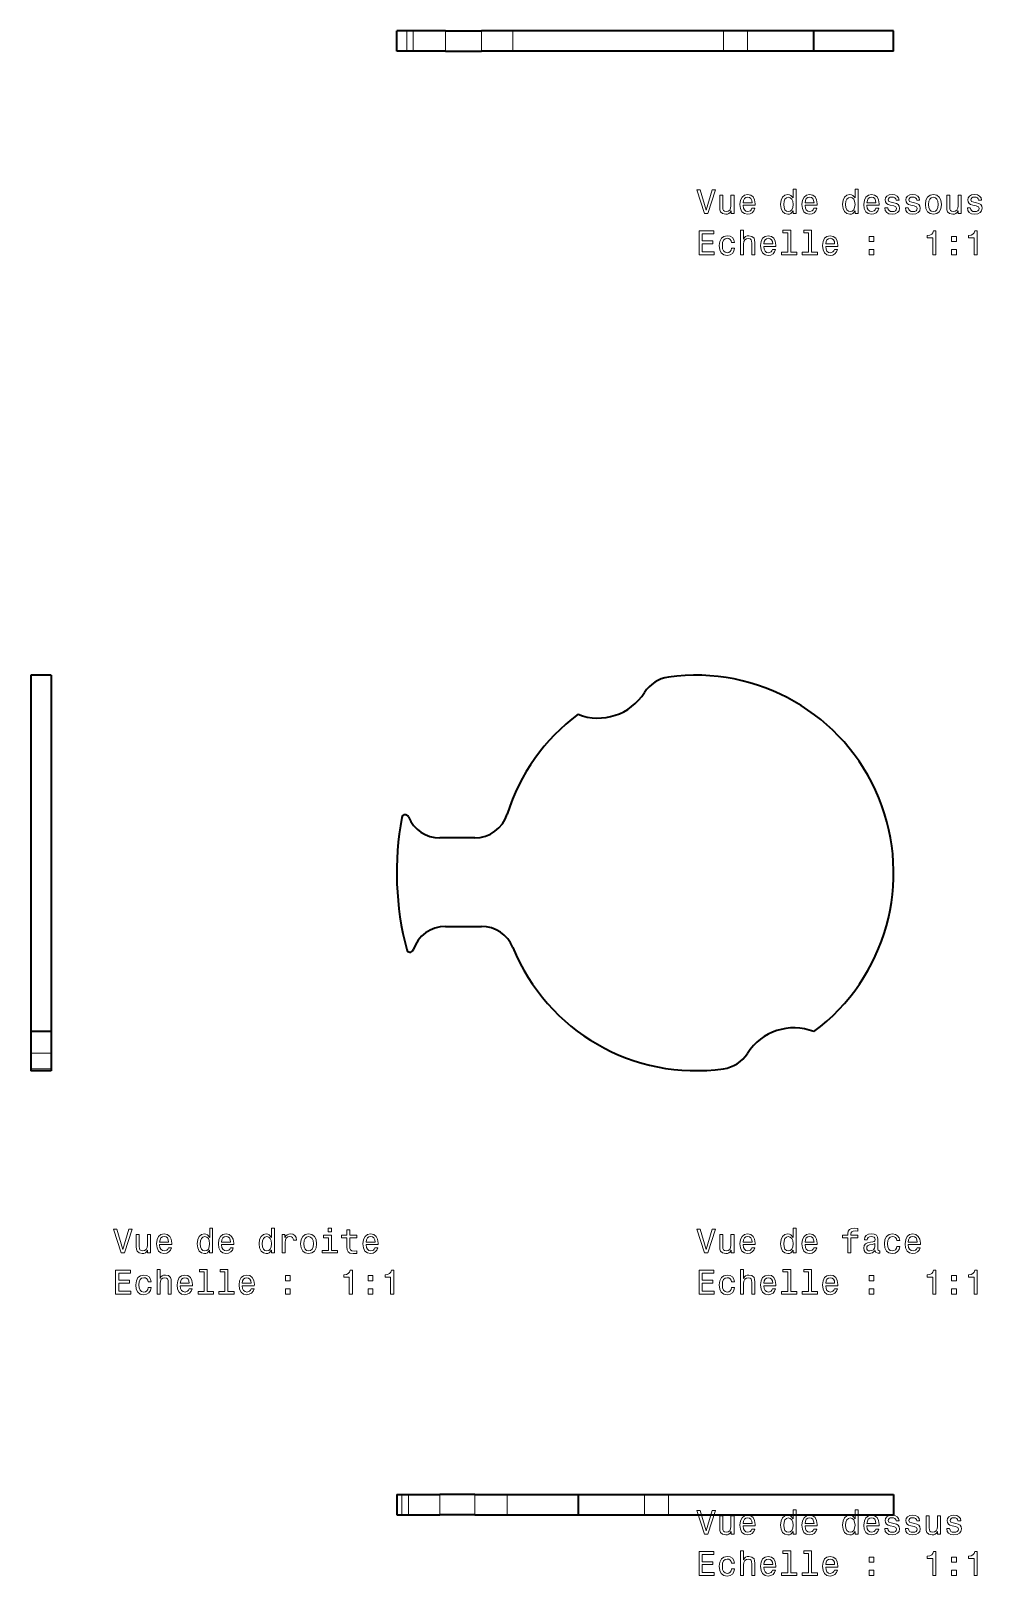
# Model space of a CAD drawing. Extents: x 503 to 931, y 320 to 565.
# Drawn here: x 503.2 to 643, y 320.2 to 547.3 of the extents above; entities that cross this region are included whole.
import ezdxf

# ---------------------------------------------------------------- set-up
doc = ezdxf.new("R2010")
doc.units = 0

msp = doc.modelspace()

# ---------------------------------------------------------------- linework, layer by layer
at = {"color": 7, "lineweight": 35, "ltscale": 0.036679}
for p, q in [((558.43, 547.28), (556.96, 547.28)), ((558.43, 544.28), (556.96, 544.28))]:
    msp.add_line(p, q, dxfattribs=at)
at = {"color": 7, "lineweight": 35, "ltscale": 0.075}
for p, q in [((556.96, 544.28), (556.96, 547.28)), ((618.3, 544.28), (618.3, 547.28)), ((630.02, 544.28), (630.02, 547.28)), ((506.16, 452.58), (503.16, 452.58)), ((506.16, 400.19), (503.16, 400.19)), ((506.16, 394.45), (503.16, 394.45)), ((556.96, 332.16), (556.96, 329.16)), ((583.62, 332.16), (583.62, 329.16)), ((630.02, 332.16), (630.02, 329.16))]:
    msp.add_line(p, q, dxfattribs=at)
at = {"color": 7, "lineweight": 13, "ltscale": 0.075}
for p, q in [((558.43, 547.28), (558.43, 544.28)), ((559.39, 547.28), (559.39, 544.28)), ((564.14, 547.28), (564.14, 544.28)), ((569.41, 544.28), (569.41, 547.28)), ((574.04, 544.28), (574.04, 547.28)), ((605.01, 544.28), (605.01, 547.28)), ((608.53, 544.28), (608.53, 547.28)), ((506.16, 397), (503.16, 397)), ((506.16, 394.73), (503.16, 394.73)), ((557.72, 329.16), (557.72, 332.16)), ((558.68, 329.16), (558.68, 332.16)), ((563.3, 329.16), (563.3, 332.16)), ((568.44, 332.16), (568.44, 329.16)), ((573.22, 332.16), (573.22, 329.16)), ((593.39, 332.16), (593.39, 329.16)), ((596.91, 332.16), (596.91, 329.16))]:
    msp.add_line(p, q, dxfattribs=at)
at = {"color": 7, "lineweight": 35, "ltscale": 0.023964}
for p, q in [((559.39, 547.28), (558.43, 547.28)), ((559.39, 544.28), (558.43, 544.28))]:
    msp.add_line(p, q, dxfattribs=at)
at = {"color": 7, "lineweight": 35, "ltscale": 0.1188}
for p, q in [((564.14, 547.28), (559.39, 547.28)), ((564.14, 544.28), (559.39, 544.28))]:
    msp.add_line(p, q, dxfattribs=at)
at = {"color": 7, "lineweight": 35, "ltscale": 0.131905}
for p, q in [((564.14, 547.28), (569.41, 547.28)), ((564.14, 544.28), (569.41, 544.28)), ((564.14, 415.66), (569.41, 415.66))]:
    msp.add_line(p, q, dxfattribs=at)
at = {"color": 7, "lineweight": 35, "ltscale": 0.115764}
for p, q in [((574.04, 547.28), (569.41, 547.28)), ((574.04, 544.28), (569.41, 544.28))]:
    msp.add_line(p, q, dxfattribs=at)
at = {"color": 7, "lineweight": 35}
for p, q in [((605.01, 547.28), (574.04, 547.28)), ((605.01, 544.28), (574.04, 544.28)), ((503.16, 452.58), (503.16, 400.19)), ((506.16, 452.58), (506.16, 400.19)), ((596.91, 332.16), (630.02, 332.16)), ((596.91, 329.16), (630.02, 329.16))]:
    msp.add_line(p, q, dxfattribs=at)
at = {"color": 7, "lineweight": 35, "ltscale": 0.087996}
for p, q in [((608.53, 547.28), (605.01, 547.28)), ((608.53, 544.28), (605.01, 544.28)), ((593.39, 332.16), (596.91, 332.16)), ((593.39, 329.16), (596.91, 329.16))]:
    msp.add_line(p, q, dxfattribs=at)
at = {"color": 7, "lineweight": 35, "ltscale": 0.244304}
for p, q in [((618.3, 547.28), (608.53, 547.28)), ((618.3, 544.28), (608.53, 544.28)), ((583.62, 332.16), (593.39, 332.16)), ((583.62, 329.16), (593.39, 329.16))]:
    msp.add_line(p, q, dxfattribs=at)
at = {"color": 7, "lineweight": 35, "ltscale": 0.293123}
for p, q in [((630.02, 547.28), (618.3, 547.28)), ((630.02, 544.28), (618.3, 544.28))]:
    msp.add_line(p, q, dxfattribs=at)
at = {"color": 7, "lineweight": 35, "ltscale": 0.128516}
for p, q in [((568.44, 428.66), (563.3, 428.66)), ((568.44, 332.16), (563.3, 332.16)), ((568.44, 329.16), (563.3, 329.16))]:
    msp.add_line(p, q, dxfattribs=at)
at = {"color": 7, "lineweight": 35, "ltscale": 0.093631}
msp.add_line((503.16, 400.74), (503.16, 397), dxfattribs=at)
at = {"color": 7, "lineweight": 35, "ltscale": 0.079797}
msp.add_line((506.16, 400.19), (506.16, 397), dxfattribs=at)
at = {"color": 7, "lineweight": 35, "ltscale": 0.05658}
for p, q in [((503.16, 397), (503.16, 394.73)), ((506.16, 397), (506.16, 394.73))]:
    msp.add_line(p, q, dxfattribs=at)
at = {"color": 7, "lineweight": 35, "ltscale": 0.007076}
for p, q in [((503.16, 394.73), (503.16, 394.45)), ((506.16, 394.73), (506.16, 394.45))]:
    msp.add_line(p, q, dxfattribs=at)
at = {"color": 7, "lineweight": 35, "ltscale": 0.019073}
for p, q in [((556.96, 332.16), (557.72, 332.16)), ((556.96, 329.16), (557.72, 329.16))]:
    msp.add_line(p, q, dxfattribs=at)
at = {"color": 7, "lineweight": 35, "ltscale": 0.023851}
for p, q in [((557.72, 332.16), (558.68, 332.16)), ((557.72, 329.16), (558.68, 329.16))]:
    msp.add_line(p, q, dxfattribs=at)
at = {"color": 7, "lineweight": 35, "ltscale": 0.115674}
for p, q in [((558.68, 332.16), (563.3, 332.16)), ((558.68, 329.16), (563.3, 329.16))]:
    msp.add_line(p, q, dxfattribs=at)
at = {"color": 7, "lineweight": 35, "ltscale": 0.119321}
for p, q in [((568.44, 332.16), (573.22, 332.16)), ((568.44, 329.16), (573.22, 329.16))]:
    msp.add_line(p, q, dxfattribs=at)
at = {"color": 7, "lineweight": 35, "ltscale": 0.260117}
for p, q in [((573.22, 332.16), (583.62, 332.16)), ((573.22, 329.16), (583.62, 329.16))]:
    msp.add_line(p, q, dxfattribs=at)
at = {"color": 7, "lineweight": 13}
for points in [[(603.36, 523.93), (602.48, 520.95), (601.57, 523.93), (601.1, 523.93), (602.23, 520.42), (602.73, 520.42), (603.83, 523.93)], [(606.56, 523.13), (606.11, 523.13), (606.11, 521.57), (606.06, 521.2), (605.92, 520.94), (605.69, 520.78), (605.39, 520.73), (605.16, 520.77), (605, 520.89), (604.92, 521.1), (604.9, 521.39), (604.9, 523.13), (604.45, 523.13), (604.45, 521.35), (604.47, 520.99), (604.57, 520.69), (604.86, 520.42), (605.33, 520.33), (605.58, 520.36), (605.8, 520.45), (605.98, 520.61), (606.13, 520.84), (606.13, 520.42), (606.56, 520.42)], [(607.89, 521.65), (609.67, 521.65), (609.67, 521.85), (609.59, 522.43), (609.37, 522.87), (609.02, 523.13), (608.55, 523.23), (608.09, 523.13), (607.74, 522.84), (607.51, 522.38), (607.43, 521.78), (607.51, 521.16), (607.73, 520.7), (608.08, 520.42), (608.53, 520.33), (608.93, 520.39), (609.25, 520.56), (609.49, 520.84), (609.62, 521.2), (609.19, 521.2), (609.09, 521), (608.96, 520.85), (608.59, 520.72), (608.3, 520.78), (608.09, 520.96), (607.94, 521.24), (607.89, 521.63)], [(607.89, 522.02), (607.95, 522.37), (608.09, 522.63), (608.29, 522.78), (608.56, 522.84), (608.83, 522.78), (609.04, 522.63), (609.16, 522.37), (609.21, 522.02)], [(615.24, 520.84), (615.24, 520.42), (615.69, 520.42), (615.69, 524.04), (615.25, 524.04), (615.25, 522.72), (614.91, 523.1), (614.7, 523.19), (614.47, 523.23), (614.04, 523.13), (613.7, 522.84), (613.49, 522.39), (613.41, 521.78), (613.49, 521.17), (613.7, 520.71), (614.04, 520.42), (614.47, 520.33), (614.7, 520.36), (614.91, 520.45)], [(614.54, 522.83), (614.83, 522.76), (615.06, 522.56), (615.19, 522.23), (615.24, 521.78), (615.19, 521.32), (615.06, 520.99), (614.83, 520.79), (614.54, 520.72), (614.26, 520.79), (614.05, 520.99), (613.91, 521.32), (613.87, 521.78), (613.91, 522.23), (614.05, 522.56), (614.26, 522.76)], [(617, 521.65), (618.78, 521.65), (618.78, 521.85), (618.7, 522.43), (618.48, 522.87), (618.13, 523.13), (617.66, 523.23), (617.2, 523.13), (616.85, 522.84), (616.62, 522.38), (616.54, 521.78), (616.61, 521.16), (616.84, 520.7), (617.19, 520.42), (617.64, 520.33), (618.04, 520.39), (618.36, 520.56), (618.6, 520.84), (618.73, 521.2), (618.29, 521.2), (618.2, 521), (618.07, 520.85), (617.7, 520.72), (617.41, 520.78), (617.19, 520.96), (617.05, 521.24), (617, 521.63)], [(617, 522.02), (617.06, 522.37), (617.19, 522.63), (617.4, 522.78), (617.67, 522.84), (617.94, 522.78), (618.15, 522.63), (618.27, 522.37), (618.32, 522.02)], [(624.35, 520.84), (624.35, 520.42), (624.79, 520.42), (624.79, 524.04), (624.36, 524.04), (624.36, 522.72), (624.02, 523.1), (623.81, 523.19), (623.57, 523.23), (623.14, 523.13), (622.81, 522.84), (622.6, 522.39), (622.52, 521.78), (622.6, 521.17), (622.81, 520.71), (623.14, 520.42), (623.57, 520.33), (623.81, 520.36), (624.02, 520.45)], [(623.65, 522.83), (623.94, 522.76), (624.16, 522.56), (624.29, 522.23), (624.35, 521.78), (624.29, 521.32), (624.16, 520.99), (623.94, 520.79), (623.65, 520.72), (623.37, 520.79), (623.16, 520.99), (623.02, 521.32), (622.97, 521.78), (623.02, 522.23), (623.16, 522.56), (623.37, 522.76)], [(626.11, 521.65), (627.89, 521.65), (627.89, 521.85), (627.81, 522.43), (627.59, 522.87), (627.23, 523.13), (626.77, 523.23), (626.31, 523.13), (625.95, 522.84), (625.73, 522.38), (625.65, 521.78), (625.72, 521.16), (625.95, 520.7), (626.3, 520.42), (626.75, 520.33), (627.14, 520.39), (627.47, 520.56), (627.7, 520.84), (627.84, 521.2), (627.4, 521.2), (627.31, 521), (627.18, 520.85), (626.81, 520.72), (626.52, 520.78), (626.3, 520.96), (626.16, 521.24), (626.11, 521.63)], [(626.11, 522.02), (626.17, 522.37), (626.3, 522.63), (626.51, 522.78), (626.78, 522.84), (627.05, 522.78), (627.26, 522.63), (627.38, 522.37), (627.43, 522.02)], [(630.08, 522), (629.66, 522.1), (629.34, 522.22), (629.23, 522.45), (629.26, 522.62), (629.37, 522.74), (629.54, 522.82), (629.79, 522.85), (630.02, 522.82), (630.21, 522.73), (630.33, 522.59), (630.38, 522.41), (630.82, 522.41), (630.82, 522.42), (630.74, 522.75), (630.53, 523), (630.21, 523.17), (629.79, 523.23), (629.36, 523.17), (629.05, 523), (628.85, 522.75), (628.79, 522.44), (628.83, 522.14), (628.97, 521.92), (629.21, 521.77), (629.54, 521.67), (630.04, 521.55), (630.34, 521.42), (630.42, 521.32), (630.45, 521.17), (630.41, 520.98), (630.29, 520.84), (630.09, 520.75), (629.83, 520.72), (629.55, 520.75), (629.35, 520.86), (629.21, 521.03), (629.16, 521.26), (628.73, 521.26), (628.8, 520.86), (629.01, 520.57), (629.33, 520.39), (629.79, 520.33), (630.26, 520.39), (630.61, 520.57), (630.82, 520.85), (630.9, 521.22), (630.84, 521.54), (630.68, 521.75), (630.43, 521.89)], [(633.12, 522), (632.69, 522.1), (632.37, 522.22), (632.27, 522.45), (632.3, 522.62), (632.4, 522.74), (632.58, 522.82), (632.82, 522.85), (633.06, 522.82), (633.25, 522.73), (633.37, 522.59), (633.42, 522.41), (633.85, 522.41), (633.85, 522.42), (633.78, 522.75), (633.57, 523), (633.25, 523.17), (632.82, 523.23), (632.39, 523.17), (632.08, 523), (631.88, 522.75), (631.82, 522.44), (631.87, 522.14), (632.01, 521.92), (632.24, 521.77), (632.58, 521.67), (633.07, 521.55), (633.38, 521.42), (633.46, 521.32), (633.49, 521.17), (633.44, 520.98), (633.32, 520.84), (633.13, 520.75), (632.86, 520.72), (632.59, 520.75), (632.38, 520.86), (632.25, 521.03), (632.19, 521.26), (631.76, 521.26), (631.83, 520.86), (632.04, 520.57), (632.37, 520.39), (632.82, 520.33), (633.3, 520.39), (633.64, 520.57), (633.86, 520.85), (633.93, 521.22), (633.88, 521.54), (633.72, 521.75), (633.46, 521.89)], [(634.7, 521.77), (634.78, 521.16), (635.01, 520.7), (635.38, 520.42), (635.87, 520.33), (636.36, 520.42), (636.73, 520.7), (636.96, 521.15), (637.05, 521.77), (636.96, 522.39), (636.73, 522.85), (636.36, 523.13), (635.87, 523.23), (635.38, 523.13), (635.01, 522.84), (634.78, 522.39)], [(635.15, 521.78), (635.2, 522.23), (635.34, 522.56), (635.57, 522.76), (635.87, 522.83), (636.18, 522.76), (636.4, 522.57), (636.54, 522.23), (636.6, 521.78), (636.54, 521.32), (636.4, 520.99), (636.18, 520.79), (635.87, 520.72), (635.57, 520.79), (635.34, 520.99), (635.2, 521.32)], [(639.95, 523.13), (639.51, 523.13), (639.51, 521.57), (639.46, 521.2), (639.31, 520.94), (639.09, 520.78), (638.79, 520.73), (638.55, 520.77), (638.4, 520.89), (638.31, 521.1), (638.29, 521.39), (638.29, 523.13), (637.85, 523.13), (637.85, 521.35), (637.87, 520.99), (637.96, 520.69), (638.25, 520.42), (638.72, 520.33), (638.98, 520.36), (639.19, 520.45), (639.38, 520.61), (639.53, 520.84), (639.53, 520.42), (639.95, 520.42)], [(642.23, 522), (641.8, 522.1), (641.48, 522.22), (641.38, 522.45), (641.41, 522.62), (641.51, 522.74), (641.68, 522.82), (641.93, 522.85), (642.17, 522.82), (642.35, 522.73), (642.48, 522.59), (642.53, 522.41), (642.96, 522.41), (642.96, 522.42), (642.88, 522.75), (642.68, 523), (642.35, 523.17), (641.93, 523.23), (641.5, 523.17), (641.19, 523), (640.99, 522.75), (640.93, 522.44), (640.98, 522.14), (641.12, 521.92), (641.35, 521.77), (641.69, 521.67), (642.18, 521.55), (642.49, 521.42), (642.57, 521.32), (642.6, 521.17), (642.55, 520.98), (642.43, 520.84), (642.23, 520.75), (641.97, 520.72), (641.69, 520.75), (641.49, 520.86), (641.36, 521.03), (641.3, 521.26), (640.87, 521.26), (640.94, 520.86), (641.15, 520.57), (641.48, 520.39), (641.93, 520.33), (642.4, 520.39), (642.75, 520.57), (642.96, 520.85), (643.04, 521.22), (642.98, 521.54), (642.83, 521.75), (642.57, 521.89)], [(601.42, 514.38), (603.64, 514.38), (603.64, 514.8), (601.88, 514.8), (601.88, 515.98), (603.45, 515.98), (603.45, 516.4), (601.88, 516.4), (601.88, 517.45), (603.6, 517.45), (603.6, 517.88), (601.42, 517.88)], [(607.51, 514.38), (607.95, 514.38), (607.95, 515.94), (607.99, 516.3), (608.14, 516.56), (608.37, 516.72), (608.67, 516.78), (608.91, 516.73), (609.06, 516.59), (609.14, 516.37), (609.16, 516.06), (609.16, 514.38), (609.61, 514.38), (609.61, 516.16), (609.59, 516.51), (609.5, 516.81), (609.2, 517.08), (608.74, 517.18), (608.48, 517.14), (608.27, 517.05), (608.09, 516.9), (607.95, 516.69), (607.95, 518), (607.51, 518)], [(614.46, 517.62), (614.46, 514.75), (613.55, 514.75), (613.55, 514.38), (615.81, 514.38), (615.81, 514.75), (614.9, 514.75), (614.9, 518), (613.76, 518), (613.76, 517.62)], [(617.5, 517.62), (617.5, 514.75), (616.58, 514.75), (616.58, 514.38), (618.85, 514.38), (618.85, 514.75), (617.94, 514.75), (617.94, 518), (616.8, 518), (616.8, 517.62)], [(635.78, 514.38), (636.24, 514.38), (636.24, 517.9), (635.9, 517.9), (635.81, 517.59), (635.63, 517.39), (635.35, 517.26), (634.97, 517.22), (634.97, 516.87), (635.78, 516.87)], [(641.86, 514.38), (642.31, 514.38), (642.31, 517.9), (641.97, 517.9), (641.88, 517.59), (641.7, 517.39), (641.42, 517.26), (641.04, 517.22), (641.04, 516.87), (641.86, 516.87)], [(606.19, 516.19), (606.63, 516.19), (606.54, 516.59), (606.33, 516.91), (605.99, 517.1), (605.55, 517.18), (605.06, 517.08), (604.7, 516.8), (604.46, 516.34), (604.38, 515.72), (604.46, 515.11), (604.69, 514.66), (605.04, 514.38), (605.53, 514.28), (605.97, 514.35), (606.31, 514.57), (606.54, 514.9), (606.64, 515.34), (606.21, 515.34), (606.14, 515.06), (606, 514.85), (605.8, 514.72), (605.55, 514.68), (605.24, 514.74), (605.02, 514.95), (604.88, 515.27), (604.84, 515.74), (604.88, 516.19), (605.02, 516.52), (605.25, 516.72), (605.55, 516.79), (605.81, 516.75), (606.01, 516.63), (606.14, 516.44)], [(610.93, 515.6), (612.71, 515.6), (612.71, 515.81), (612.63, 516.39), (612.41, 516.82), (612.05, 517.08), (611.59, 517.18), (611.13, 517.08), (610.77, 516.8), (610.55, 516.34), (610.47, 515.73), (610.54, 515.11), (610.77, 514.66), (611.12, 514.38), (611.57, 514.28), (611.96, 514.34), (612.29, 514.52), (612.52, 514.79), (612.66, 515.15), (612.22, 515.15), (612.13, 514.95), (612, 514.8), (611.63, 514.68), (611.34, 514.73), (611.12, 514.91), (610.98, 515.2), (610.93, 515.59)], [(610.93, 515.97), (610.99, 516.32), (611.12, 516.58), (611.33, 516.74), (611.6, 516.79), (611.87, 516.74), (612.07, 516.58), (612.2, 516.32), (612.25, 515.97)], [(620.04, 515.6), (621.81, 515.6), (621.82, 515.81), (621.74, 516.39), (621.52, 516.82), (621.16, 517.08), (620.69, 517.18), (620.23, 517.08), (619.88, 516.8), (619.65, 516.34), (619.57, 515.73), (619.65, 515.11), (619.88, 514.66), (620.22, 514.38), (620.68, 514.28), (621.07, 514.34), (621.39, 514.52), (621.63, 514.79), (621.77, 515.15), (621.33, 515.15), (621.24, 514.95), (621.11, 514.8), (620.73, 514.68), (620.45, 514.73), (620.23, 514.91), (620.09, 515.2), (620.04, 515.59)], [(620.04, 515.97), (620.09, 516.32), (620.23, 516.58), (620.44, 516.74), (620.71, 516.79), (620.98, 516.74), (621.18, 516.58), (621.31, 516.32), (621.35, 515.97)], [(626.42, 516.33), (627.11, 516.33), (627.11, 517.08), (626.42, 517.08)], [(638.56, 516.33), (639.26, 516.33), (639.26, 517.08), (638.56, 517.08)], [(626.42, 514.38), (627.11, 514.38), (627.11, 515.13), (626.42, 515.13)], [(638.56, 514.38), (639.26, 514.38), (639.26, 515.13), (638.56, 515.13)], [(517.56, 371.16), (516.68, 368.18), (515.78, 371.16), (515.3, 371.16), (516.43, 367.66), (516.93, 367.66), (518.03, 371.16)], [(520.76, 370.36), (520.31, 370.36), (520.31, 368.8), (520.26, 368.44), (520.12, 368.17), (519.89, 368.01), (519.59, 367.96), (519.36, 368), (519.2, 368.12), (519.12, 368.33), (519.1, 368.62), (519.1, 370.36), (518.65, 370.36), (518.65, 368.58), (518.67, 368.23), (518.77, 367.93), (519.06, 367.66), (519.53, 367.56), (519.78, 367.6), (520, 367.69), (520.18, 367.84), (520.33, 368.07), (520.33, 367.66), (520.76, 367.66)], [(522.09, 368.88), (523.87, 368.88), (523.87, 369.09), (523.79, 369.67), (523.57, 370.1), (523.22, 370.36), (522.75, 370.46), (522.29, 370.36), (521.94, 370.08), (521.71, 369.62), (521.63, 369.01), (521.71, 368.39), (521.93, 367.94), (522.28, 367.66), (522.73, 367.56), (523.13, 367.63), (523.45, 367.8), (523.69, 368.07), (523.82, 368.43), (523.39, 368.43), (523.29, 368.23), (523.16, 368.08), (522.79, 367.96), (522.5, 368.01), (522.29, 368.19), (522.14, 368.48), (522.09, 368.87)], [(529.44, 368.07), (529.44, 367.66), (529.89, 367.66), (529.89, 371.28), (529.45, 371.28), (529.45, 369.95), (529.11, 370.33), (528.9, 370.42), (528.67, 370.46), (528.24, 370.36), (527.9, 370.08), (527.69, 369.62), (527.61, 369.01), (527.69, 368.4), (527.9, 367.94), (528.24, 367.66), (528.67, 367.56), (528.9, 367.6), (529.11, 367.69)], [(531.2, 368.88), (532.98, 368.88), (532.98, 369.09), (532.9, 369.67), (532.68, 370.1), (532.33, 370.36), (531.86, 370.46), (531.4, 370.36), (531.05, 370.08), (530.82, 369.62), (530.74, 369.01), (530.81, 368.39), (531.04, 367.94), (531.39, 367.66), (531.84, 367.56), (532.24, 367.63), (532.56, 367.8), (532.8, 368.07), (532.93, 368.43), (532.49, 368.43), (532.4, 368.23), (532.27, 368.08), (531.9, 367.96), (531.61, 368.01), (531.39, 368.19), (531.25, 368.48), (531.2, 368.87)], [(538.55, 368.07), (538.55, 367.66), (538.99, 367.66), (538.99, 371.28), (538.56, 371.28), (538.56, 369.95), (538.22, 370.33), (538.01, 370.42), (537.77, 370.46), (537.35, 370.36), (537.01, 370.08), (536.8, 369.62), (536.72, 369.01), (536.8, 368.4), (537.01, 367.94), (537.35, 367.66), (537.77, 367.56), (538.01, 367.6), (538.22, 367.69)], [(540.09, 367.66), (540.53, 367.66), (540.53, 369.2), (540.58, 369.58), (540.71, 369.84), (540.94, 370.01), (541.23, 370.06), (541.46, 370.03), (541.62, 369.92), (541.72, 369.75), (541.76, 369.52), (542.21, 369.52), (542.15, 369.93), (541.98, 370.22), (541.7, 370.4), (541.32, 370.46), (541.07, 370.42), (540.85, 370.32), (540.65, 370.15), (540.49, 369.91), (540.49, 370.36), (540.09, 370.36)], [(542.83, 369.01), (542.91, 368.39), (543.14, 367.94), (543.51, 367.66), (544, 367.56), (544.49, 367.66), (544.86, 367.93), (545.09, 368.39), (545.18, 369.01), (545.09, 369.62), (544.86, 370.08), (544.49, 370.36), (544, 370.46), (543.51, 370.36), (543.14, 370.08), (542.91, 369.62)], [(547.35, 368.03), (547.35, 370.27), (546.21, 370.27), (546.21, 369.89), (546.91, 369.89), (546.91, 368.03), (546, 368.03), (546, 367.66), (548.27, 367.66), (548.27, 368.03)], [(547.37, 371.28), (546.9, 371.28), (546.9, 370.77), (547.37, 370.77)], [(549.63, 369.89), (549.63, 368.54), (549.66, 368.1), (549.8, 367.8), (550.08, 367.62), (550.56, 367.56), (551.08, 367.58), (551.08, 367.97), (550.7, 367.94), (550.35, 367.98), (550.17, 368.1), (550.08, 368.32), (550.07, 368.61), (550.07, 369.89), (551.08, 369.89), (551.08, 370.27), (550.07, 370.27), (550.07, 371.06), (549.63, 371.06), (549.63, 370.27), (548.86, 370.27), (548.86, 369.89)], [(552.45, 368.88), (554.23, 368.88), (554.23, 369.09), (554.15, 369.67), (553.93, 370.1), (553.58, 370.36), (553.11, 370.46), (552.65, 370.36), (552.3, 370.08), (552.07, 369.62), (551.99, 369.01), (552.07, 368.39), (552.29, 367.94), (552.64, 367.66), (553.1, 367.56), (553.49, 367.63), (553.81, 367.8), (554.05, 368.07), (554.18, 368.43), (553.75, 368.43), (553.65, 368.23), (553.52, 368.08), (553.15, 367.96), (552.86, 368.01), (552.65, 368.19), (552.51, 368.48), (552.45, 368.87)], [(603.36, 371.16), (602.48, 368.18), (601.57, 371.16), (601.1, 371.16), (602.23, 367.66), (602.73, 367.66), (603.83, 371.16)], [(606.56, 370.36), (606.11, 370.36), (606.11, 368.8), (606.06, 368.44), (605.92, 368.17), (605.69, 368.01), (605.39, 367.96), (605.16, 368), (605, 368.12), (604.92, 368.33), (604.9, 368.62), (604.9, 370.36), (604.45, 370.36), (604.45, 368.58), (604.47, 368.23), (604.57, 367.93), (604.86, 367.66), (605.33, 367.56), (605.58, 367.6), (605.8, 367.69), (605.98, 367.84), (606.13, 368.07), (606.13, 367.66), (606.56, 367.66)], [(607.89, 368.88), (609.67, 368.88), (609.67, 369.09), (609.59, 369.67), (609.37, 370.1), (609.02, 370.36), (608.55, 370.46), (608.09, 370.36), (607.74, 370.08), (607.51, 369.62), (607.43, 369.01), (607.51, 368.39), (607.73, 367.94), (608.08, 367.66), (608.53, 367.56), (608.93, 367.63), (609.25, 367.8), (609.49, 368.07), (609.62, 368.43), (609.19, 368.43), (609.09, 368.23), (608.96, 368.08), (608.59, 367.96), (608.3, 368.01), (608.09, 368.19), (607.94, 368.48), (607.89, 368.87)], [(615.24, 368.07), (615.24, 367.66), (615.69, 367.66), (615.69, 371.28), (615.25, 371.28), (615.25, 369.95), (614.91, 370.33), (614.7, 370.42), (614.47, 370.46), (614.04, 370.36), (613.7, 370.08), (613.49, 369.62), (613.41, 369.01), (613.49, 368.4), (613.7, 367.94), (614.04, 367.66), (614.47, 367.56), (614.7, 367.6), (614.91, 367.69)], [(617, 368.88), (618.78, 368.88), (618.78, 369.09), (618.7, 369.67), (618.48, 370.1), (618.13, 370.36), (617.66, 370.46), (617.2, 370.36), (616.85, 370.08), (616.62, 369.62), (616.54, 369.01), (616.61, 368.39), (616.84, 367.94), (617.19, 367.66), (617.64, 367.56), (618.04, 367.63), (618.36, 367.8), (618.6, 368.07), (618.73, 368.43), (618.29, 368.43), (618.2, 368.23), (618.07, 368.08), (617.7, 367.96), (617.41, 368.01), (617.19, 368.19), (617.05, 368.48), (617, 368.87)], [(623.3, 369.89), (623.3, 367.66), (623.74, 367.66), (623.74, 369.89), (624.75, 369.89), (624.75, 370.27), (623.74, 370.27), (623.74, 370.44), (623.78, 370.64), (623.9, 370.78), (624.09, 370.86), (624.38, 370.89), (624.75, 370.87), (624.75, 371.25), (624.27, 371.28), (623.84, 371.23), (623.54, 371.1), (623.36, 370.86), (623.3, 370.52), (623.3, 370.27), (622.49, 370.27), (622.49, 369.89)], [(627.33, 368.01), (627.33, 367.99), (627.36, 367.82), (627.43, 367.7), (627.75, 367.61), (628, 367.65), (628, 367.99), (627.89, 367.97), (627.75, 368.04), (627.72, 368.24), (627.72, 369.64), (627.66, 370), (627.49, 370.25), (627.18, 370.4), (626.75, 370.46), (626.32, 370.4), (626.01, 370.23), (625.81, 369.96), (625.75, 369.61), (625.75, 369.58), (626.15, 369.58), (626.18, 369.79), (626.29, 369.94), (626.47, 370.03), (626.73, 370.07), (626.98, 370.04), (627.15, 369.97), (627.26, 369.83), (627.3, 369.65), (627.28, 369.44), (627.19, 369.33), (626.99, 369.28), (626.61, 369.24), (626.18, 369.15), (625.87, 368.99), (625.69, 368.74), (625.64, 368.37), (625.69, 368.03), (625.84, 367.79), (626.1, 367.63), (626.44, 367.57), (626.91, 367.68)], [(630.48, 369.47), (630.92, 369.47), (630.83, 369.87), (630.61, 370.19), (630.28, 370.38), (629.84, 370.46), (629.35, 370.36), (628.98, 370.08), (628.75, 369.62), (628.67, 369), (628.75, 368.39), (628.97, 367.94), (629.33, 367.66), (629.82, 367.56), (630.26, 367.64), (630.59, 367.85), (630.83, 368.18), (630.93, 368.62), (630.5, 368.62), (630.43, 368.34), (630.29, 368.13), (630.08, 368), (629.84, 367.96), (629.53, 368.02), (629.31, 368.23), (629.17, 368.55), (629.13, 369.02), (629.17, 369.47), (629.31, 369.8), (629.54, 370), (629.84, 370.07), (630.1, 370.03), (630.3, 369.91), (630.43, 369.72)], [(632.18, 368.88), (633.96, 368.88), (633.96, 369.09), (633.88, 369.67), (633.66, 370.1), (633.31, 370.36), (632.84, 370.46), (632.38, 370.36), (632.03, 370.08), (631.8, 369.62), (631.72, 369.01), (631.79, 368.39), (632.02, 367.94), (632.37, 367.66), (632.82, 367.56), (633.22, 367.63), (633.54, 367.8), (633.78, 368.07), (633.91, 368.43), (633.47, 368.43), (633.38, 368.23), (633.25, 368.08), (632.88, 367.96), (632.59, 368.01), (632.37, 368.19), (632.23, 368.48), (632.18, 368.87)], [(522.09, 369.25), (522.15, 369.6), (522.29, 369.86), (522.49, 370.02), (522.77, 370.07), (523.03, 370.02), (523.24, 369.86), (523.37, 369.6), (523.41, 369.25)], [(528.74, 370.06), (529.03, 369.99), (529.26, 369.79), (529.39, 369.47), (529.44, 369.01), (529.39, 368.55), (529.26, 368.23), (529.03, 368.02), (528.74, 367.96), (528.46, 368.02), (528.25, 368.23), (528.11, 368.56), (528.07, 369.01), (528.11, 369.46), (528.25, 369.79), (528.46, 369.99)], [(531.2, 369.25), (531.26, 369.6), (531.39, 369.86), (531.6, 370.02), (531.87, 370.07), (532.14, 370.02), (532.35, 369.86), (532.47, 369.6), (532.52, 369.25)], [(537.85, 370.06), (538.14, 369.99), (538.36, 369.79), (538.5, 369.47), (538.55, 369.01), (538.5, 368.55), (538.36, 368.23), (538.14, 368.02), (537.85, 367.96), (537.57, 368.02), (537.36, 368.23), (537.22, 368.56), (537.17, 369.01), (537.22, 369.46), (537.36, 369.79), (537.57, 369.99)], [(543.28, 369.01), (543.33, 369.47), (543.47, 369.79), (543.69, 370), (544, 370.07), (544.3, 370), (544.53, 369.8), (544.67, 369.47), (544.72, 369.01), (544.67, 368.55), (544.53, 368.22), (544.3, 368.02), (544, 367.95), (543.69, 368.02), (543.47, 368.22), (543.33, 368.55)], [(552.45, 369.25), (552.51, 369.6), (552.65, 369.86), (552.85, 370.02), (553.13, 370.07), (553.39, 370.02), (553.6, 369.86), (553.73, 369.6), (553.77, 369.25)], [(607.89, 369.25), (607.95, 369.6), (608.09, 369.86), (608.29, 370.02), (608.56, 370.07), (608.83, 370.02), (609.04, 369.86), (609.16, 369.6), (609.21, 369.25)], [(614.54, 370.06), (614.83, 369.99), (615.06, 369.79), (615.19, 369.47), (615.24, 369.01), (615.19, 368.55), (615.06, 368.23), (614.83, 368.02), (614.54, 367.96), (614.26, 368.02), (614.05, 368.23), (613.91, 368.56), (613.87, 369.01), (613.91, 369.46), (614.05, 369.79), (614.26, 369.99)], [(617, 369.25), (617.06, 369.6), (617.19, 369.86), (617.4, 370.02), (617.67, 370.07), (617.94, 370.02), (618.15, 369.86), (618.27, 369.6), (618.32, 369.25)], [(627.28, 368.6), (627.22, 368.34), (627.06, 368.14), (626.82, 368.01), (626.52, 367.96), (626.33, 367.99), (626.19, 368.07), (626.11, 368.21), (626.08, 368.41), (626.1, 368.58), (626.18, 368.71), (626.5, 368.85), (626.91, 368.91), (627.28, 369.03)], [(632.18, 369.25), (632.24, 369.6), (632.37, 369.86), (632.58, 370.02), (632.85, 370.07), (633.12, 370.02), (633.33, 369.86), (633.45, 369.6), (633.5, 369.25)], [(515.62, 361.61), (517.84, 361.61), (517.84, 362.03), (516.08, 362.03), (516.08, 363.22), (517.65, 363.22), (517.65, 363.64), (516.08, 363.64), (516.08, 364.69), (517.8, 364.69), (517.8, 365.11), (515.62, 365.11)], [(520.39, 363.42), (520.83, 363.42), (520.74, 363.82), (520.53, 364.14), (520.19, 364.34), (519.75, 364.41), (519.27, 364.31), (518.9, 364.03), (518.67, 363.57), (518.58, 362.96), (518.66, 362.34), (518.89, 361.89), (519.25, 361.61), (519.73, 361.51), (520.17, 361.59), (520.51, 361.8), (520.74, 362.13), (520.84, 362.58), (520.42, 362.58), (520.34, 362.29), (520.2, 362.08), (520, 361.95), (519.75, 361.91), (519.44, 361.98), (519.22, 362.18), (519.08, 362.51), (519.04, 362.97), (519.08, 363.42), (519.22, 363.75), (519.45, 363.95), (519.75, 364.02), (520.01, 363.98), (520.21, 363.86), (520.34, 363.67)], [(521.71, 361.61), (522.15, 361.61), (522.15, 363.17), (522.2, 363.53), (522.34, 363.79), (522.57, 363.95), (522.87, 364.01), (523.11, 363.96), (523.26, 363.83), (523.34, 363.6), (523.37, 363.3), (523.37, 361.61), (523.81, 361.61), (523.81, 363.39), (523.79, 363.75), (523.7, 364.04), (523.4, 364.32), (522.94, 364.41), (522.68, 364.38), (522.47, 364.28), (522.29, 364.13), (522.15, 363.92), (522.15, 365.23), (521.71, 365.23)], [(525.13, 362.83), (526.91, 362.83), (526.91, 363.04), (526.83, 363.62), (526.61, 364.05), (526.26, 364.32), (525.79, 364.41), (525.33, 364.31), (524.97, 364.03), (524.75, 363.57), (524.67, 362.97), (524.74, 362.34), (524.97, 361.89), (525.32, 361.61), (525.77, 361.51), (526.16, 361.58), (526.49, 361.75), (526.72, 362.02), (526.86, 362.39), (526.42, 362.39), (526.33, 362.18), (526.2, 362.03), (525.83, 361.91), (525.54, 361.97), (525.32, 362.14), (525.18, 362.43), (525.13, 362.82)], [(525.13, 363.21), (525.19, 363.56), (525.32, 363.81), (525.53, 363.97), (525.8, 364.02), (526.07, 363.97), (526.28, 363.81), (526.4, 363.56), (526.45, 363.21)], [(528.66, 364.86), (528.66, 361.98), (527.75, 361.98), (527.75, 361.61), (530.01, 361.61), (530.01, 361.98), (529.1, 361.98), (529.1, 365.23), (527.96, 365.23), (527.96, 364.86)], [(531.7, 364.86), (531.7, 361.98), (530.78, 361.98), (530.78, 361.61), (533.05, 361.61), (533.05, 361.98), (532.14, 361.98), (532.14, 365.23), (531, 365.23), (531, 364.86)], [(534.24, 362.83), (536.01, 362.83), (536.02, 363.04), (535.94, 363.62), (535.72, 364.05), (535.36, 364.32), (534.89, 364.41), (534.44, 364.31), (534.08, 364.03), (533.86, 363.57), (533.77, 362.97), (533.85, 362.34), (534.08, 361.89), (534.43, 361.61), (534.88, 361.51), (535.27, 361.58), (535.6, 361.75), (535.83, 362.02), (535.97, 362.39), (535.53, 362.39), (535.44, 362.18), (535.31, 362.03), (534.93, 361.91), (534.65, 361.97), (534.43, 362.14), (534.29, 362.43), (534.24, 362.82)], [(534.24, 363.21), (534.29, 363.56), (534.43, 363.81), (534.64, 363.97), (534.91, 364.02), (535.18, 363.97), (535.38, 363.81), (535.51, 363.56), (535.55, 363.21)], [(540.62, 363.57), (541.31, 363.57), (541.31, 364.32), (540.62, 364.32)], [(549.98, 361.61), (550.44, 361.61), (550.44, 365.13), (550.1, 365.13), (550.01, 364.83), (549.83, 364.62), (549.55, 364.5), (549.17, 364.46), (549.17, 364.1), (549.98, 364.1)], [(552.76, 363.57), (553.46, 363.57), (553.46, 364.32), (552.76, 364.32)], [(556.06, 361.61), (556.51, 361.61), (556.51, 365.13), (556.17, 365.13), (556.08, 364.83), (555.9, 364.62), (555.62, 364.5), (555.24, 364.46), (555.24, 364.1), (556.06, 364.1)], [(601.42, 361.61), (603.64, 361.61), (603.64, 362.03), (601.88, 362.03), (601.88, 363.22), (603.45, 363.22), (603.45, 363.64), (601.88, 363.64), (601.88, 364.69), (603.6, 364.69), (603.6, 365.11), (601.42, 365.11)], [(606.19, 363.42), (606.63, 363.42), (606.54, 363.82), (606.33, 364.14), (605.99, 364.34), (605.55, 364.41), (605.06, 364.31), (604.7, 364.03), (604.46, 363.57), (604.38, 362.96), (604.46, 362.34), (604.69, 361.89), (605.04, 361.61), (605.53, 361.51), (605.97, 361.59), (606.31, 361.8), (606.54, 362.13), (606.64, 362.58), (606.21, 362.58), (606.14, 362.29), (606, 362.08), (605.8, 361.95), (605.55, 361.91), (605.24, 361.98), (605.02, 362.18), (604.88, 362.51), (604.84, 362.97), (604.88, 363.42), (605.02, 363.75), (605.25, 363.95), (605.55, 364.02), (605.81, 363.98), (606.01, 363.86), (606.14, 363.67)], [(607.51, 361.61), (607.95, 361.61), (607.95, 363.17), (607.99, 363.53), (608.14, 363.79), (608.37, 363.95), (608.67, 364.01), (608.91, 363.96), (609.06, 363.83), (609.14, 363.6), (609.16, 363.3), (609.16, 361.61), (609.61, 361.61), (609.61, 363.39), (609.59, 363.75), (609.5, 364.04), (609.2, 364.32), (608.74, 364.41), (608.48, 364.38), (608.27, 364.28), (608.09, 364.13), (607.95, 363.92), (607.95, 365.23), (607.51, 365.23)], [(610.93, 362.83), (612.71, 362.83), (612.71, 363.04), (612.63, 363.62), (612.41, 364.05), (612.05, 364.32), (611.59, 364.41), (611.13, 364.31), (610.77, 364.03), (610.55, 363.57), (610.47, 362.97), (610.54, 362.34), (610.77, 361.89), (611.12, 361.61), (611.57, 361.51), (611.96, 361.58), (612.29, 361.75), (612.52, 362.02), (612.66, 362.39), (612.22, 362.39), (612.13, 362.18), (612, 362.03), (611.63, 361.91), (611.34, 361.97), (611.12, 362.14), (610.98, 362.43), (610.93, 362.82)], [(610.93, 363.21), (610.99, 363.56), (611.12, 363.81), (611.33, 363.97), (611.6, 364.02), (611.87, 363.97), (612.07, 363.81), (612.2, 363.56), (612.25, 363.21)], [(614.46, 364.86), (614.46, 361.98), (613.55, 361.98), (613.55, 361.61), (615.81, 361.61), (615.81, 361.98), (614.9, 361.98), (614.9, 365.23), (613.76, 365.23), (613.76, 364.86)], [(617.5, 364.86), (617.5, 361.98), (616.58, 361.98), (616.58, 361.61), (618.85, 361.61), (618.85, 361.98), (617.94, 361.98), (617.94, 365.23), (616.8, 365.23), (616.8, 364.86)], [(620.04, 362.83), (621.81, 362.83), (621.82, 363.04), (621.74, 363.62), (621.52, 364.05), (621.16, 364.32), (620.69, 364.41), (620.23, 364.31), (619.88, 364.03), (619.65, 363.57), (619.57, 362.97), (619.65, 362.34), (619.88, 361.89), (620.22, 361.61), (620.68, 361.51), (621.07, 361.58), (621.39, 361.75), (621.63, 362.02), (621.77, 362.39), (621.33, 362.39), (621.24, 362.18), (621.11, 362.03), (620.73, 361.91), (620.45, 361.97), (620.23, 362.14), (620.09, 362.43), (620.04, 362.82)], [(620.04, 363.21), (620.09, 363.56), (620.23, 363.81), (620.44, 363.97), (620.71, 364.02), (620.98, 363.97), (621.18, 363.81), (621.31, 363.56), (621.35, 363.21)], [(626.42, 363.57), (627.11, 363.57), (627.11, 364.32), (626.42, 364.32)], [(635.78, 361.61), (636.24, 361.61), (636.24, 365.13), (635.9, 365.13), (635.81, 364.83), (635.63, 364.62), (635.35, 364.5), (634.97, 364.46), (634.97, 364.1), (635.78, 364.1)], [(638.56, 363.57), (639.26, 363.57), (639.26, 364.32), (638.56, 364.32)], [(641.86, 361.61), (642.31, 361.61), (642.31, 365.13), (641.97, 365.13), (641.88, 364.83), (641.7, 364.62), (641.42, 364.5), (641.04, 364.46), (641.04, 364.1), (641.86, 364.1)], [(540.62, 361.61), (541.31, 361.61), (541.31, 362.36), (540.62, 362.36)], [(552.76, 361.61), (553.46, 361.61), (553.46, 362.36), (552.76, 362.36)], [(626.42, 361.61), (627.11, 361.61), (627.11, 362.36), (626.42, 362.36)], [(638.56, 361.61), (639.26, 361.61), (639.26, 362.36), (638.56, 362.36)], [(603.36, 329.81), (602.48, 326.83), (601.57, 329.81), (601.1, 329.81), (602.23, 326.3), (602.73, 326.3), (603.83, 329.81)], [(615.24, 326.72), (615.24, 326.3), (615.69, 326.3), (615.69, 329.92), (615.25, 329.92), (615.25, 328.6), (614.91, 328.98), (614.7, 329.07), (614.47, 329.11), (614.04, 329.01), (613.7, 328.72), (613.49, 328.27), (613.41, 327.66), (613.49, 327.05), (613.7, 326.59), (614.04, 326.3), (614.47, 326.21), (614.7, 326.24), (614.91, 326.33)], [(624.35, 326.72), (624.35, 326.3), (624.79, 326.3), (624.79, 329.92), (624.36, 329.92), (624.36, 328.6), (624.02, 328.98), (623.81, 329.07), (623.57, 329.11), (623.14, 329.01), (622.81, 328.72), (622.6, 328.27), (622.52, 327.66), (622.6, 327.05), (622.81, 326.59), (623.14, 326.3), (623.57, 326.21), (623.81, 326.24), (624.02, 326.33)], [(606.56, 329.01), (606.11, 329.01), (606.11, 327.45), (606.06, 327.09), (605.92, 326.82), (605.69, 326.66), (605.39, 326.61), (605.16, 326.65), (605, 326.77), (604.92, 326.98), (604.9, 327.27), (604.9, 329.01), (604.45, 329.01), (604.45, 327.23), (604.47, 326.87), (604.57, 326.58), (604.86, 326.3), (605.33, 326.21), (605.58, 326.24), (605.8, 326.33), (605.98, 326.49), (606.13, 326.72), (606.13, 326.3), (606.56, 326.3)], [(607.89, 327.53), (609.67, 327.53), (609.67, 327.74), (609.59, 328.32), (609.37, 328.75), (609.02, 329.01), (608.55, 329.11), (608.09, 329.01), (607.74, 328.72), (607.51, 328.27), (607.43, 327.66), (607.51, 327.04), (607.73, 326.59), (608.08, 326.3), (608.53, 326.21), (608.93, 326.27), (609.25, 326.44), (609.49, 326.72), (609.62, 327.08), (609.19, 327.08), (609.09, 326.88), (608.96, 326.73), (608.59, 326.61), (608.3, 326.66), (608.09, 326.84), (607.94, 327.13), (607.89, 327.51)], [(607.89, 327.9), (607.95, 328.25), (608.09, 328.51), (608.29, 328.66), (608.56, 328.72), (608.83, 328.66), (609.04, 328.51), (609.16, 328.25), (609.21, 327.9)], [(614.54, 328.71), (614.83, 328.64), (615.06, 328.44), (615.19, 328.11), (615.24, 327.66), (615.19, 327.2), (615.06, 326.87), (614.83, 326.67), (614.54, 326.61), (614.26, 326.67), (614.05, 326.87), (613.91, 327.21), (613.87, 327.66), (613.91, 328.11), (614.05, 328.44), (614.26, 328.64)], [(617, 327.53), (618.78, 327.53), (618.78, 327.74), (618.7, 328.32), (618.48, 328.75), (618.13, 329.01), (617.66, 329.11), (617.2, 329.01), (616.85, 328.72), (616.62, 328.27), (616.54, 327.66), (616.61, 327.04), (616.84, 326.59), (617.19, 326.3), (617.64, 326.21), (618.04, 326.27), (618.36, 326.44), (618.6, 326.72), (618.73, 327.08), (618.29, 327.08), (618.2, 326.88), (618.07, 326.73), (617.7, 326.61), (617.41, 326.66), (617.19, 326.84), (617.05, 327.13), (617, 327.51)], [(617, 327.9), (617.06, 328.25), (617.19, 328.51), (617.4, 328.66), (617.67, 328.72), (617.94, 328.66), (618.15, 328.51), (618.27, 328.25), (618.32, 327.9)], [(623.65, 328.71), (623.94, 328.64), (624.16, 328.44), (624.29, 328.11), (624.35, 327.66), (624.29, 327.2), (624.16, 326.87), (623.94, 326.67), (623.65, 326.61), (623.37, 326.67), (623.16, 326.87), (623.02, 327.21), (622.97, 327.66), (623.02, 328.11), (623.16, 328.44), (623.37, 328.64)], [(626.11, 327.53), (627.89, 327.53), (627.89, 327.74), (627.81, 328.32), (627.59, 328.75), (627.23, 329.01), (626.77, 329.11), (626.31, 329.01), (625.95, 328.72), (625.73, 328.27), (625.65, 327.66), (625.72, 327.04), (625.95, 326.59), (626.3, 326.3), (626.75, 326.21), (627.14, 326.27), (627.47, 326.44), (627.7, 326.72), (627.84, 327.08), (627.4, 327.08), (627.31, 326.88), (627.18, 326.73), (626.81, 326.61), (626.52, 326.66), (626.3, 326.84), (626.16, 327.13), (626.11, 327.51)], [(626.11, 327.9), (626.17, 328.25), (626.3, 328.51), (626.51, 328.66), (626.78, 328.72), (627.05, 328.66), (627.26, 328.51), (627.38, 328.25), (627.43, 327.9)], [(630.08, 327.88), (629.66, 327.98), (629.34, 328.1), (629.23, 328.34), (629.26, 328.5), (629.37, 328.62), (629.54, 328.7), (629.79, 328.73), (630.02, 328.7), (630.21, 328.61), (630.33, 328.47), (630.38, 328.29), (630.82, 328.29), (630.82, 328.3), (630.74, 328.63), (630.53, 328.89), (630.21, 329.05), (629.79, 329.11), (629.36, 329.05), (629.05, 328.88), (628.85, 328.63), (628.79, 328.32), (628.83, 328.02), (628.97, 327.81), (629.21, 327.65), (629.54, 327.55), (630.04, 327.43), (630.34, 327.3), (630.42, 327.2), (630.45, 327.05), (630.41, 326.86), (630.29, 326.72), (630.09, 326.63), (629.83, 326.6), (629.55, 326.63), (629.35, 326.74), (629.21, 326.91), (629.16, 327.15), (628.73, 327.15), (628.8, 326.74), (629.01, 326.45), (629.33, 326.27), (629.79, 326.21), (630.26, 326.27), (630.61, 326.45), (630.82, 326.73), (630.9, 327.1), (630.84, 327.42), (630.68, 327.63), (630.43, 327.78)], [(633.12, 327.88), (632.69, 327.98), (632.37, 328.1), (632.27, 328.34), (632.3, 328.5), (632.4, 328.62), (632.58, 328.7), (632.82, 328.73), (633.06, 328.7), (633.25, 328.61), (633.37, 328.47), (633.42, 328.29), (633.85, 328.29), (633.85, 328.3), (633.78, 328.63), (633.57, 328.89), (633.25, 329.05), (632.82, 329.11), (632.39, 329.05), (632.08, 328.88), (631.88, 328.63), (631.82, 328.32), (631.87, 328.02), (632.01, 327.81), (632.24, 327.65), (632.58, 327.55), (633.07, 327.43), (633.38, 327.3), (633.46, 327.2), (633.49, 327.05), (633.44, 326.86), (633.32, 326.72), (633.13, 326.63), (632.86, 326.6), (632.59, 326.63), (632.38, 326.74), (632.25, 326.91), (632.19, 327.15), (631.76, 327.15), (631.83, 326.74), (632.04, 326.45), (632.37, 326.27), (632.82, 326.21), (633.3, 326.27), (633.64, 326.45), (633.86, 326.73), (633.93, 327.1), (633.88, 327.42), (633.72, 327.63), (633.46, 327.78)], [(636.92, 329.01), (636.47, 329.01), (636.47, 327.45), (636.42, 327.09), (636.28, 326.82), (636.05, 326.66), (635.75, 326.61), (635.52, 326.65), (635.36, 326.77), (635.28, 326.98), (635.26, 327.27), (635.26, 329.01), (634.81, 329.01), (634.81, 327.23), (634.83, 326.87), (634.93, 326.58), (635.22, 326.3), (635.69, 326.21), (635.94, 326.24), (636.16, 326.33), (636.34, 326.49), (636.49, 326.72), (636.49, 326.3), (636.92, 326.3)], [(639.19, 327.88), (638.76, 327.98), (638.45, 328.1), (638.34, 328.34), (638.37, 328.5), (638.48, 328.62), (638.65, 328.7), (638.89, 328.73), (639.13, 328.7), (639.32, 328.61), (639.44, 328.47), (639.49, 328.29), (639.92, 328.29), (639.92, 328.3), (639.85, 328.63), (639.64, 328.89), (639.32, 329.05), (638.89, 329.11), (638.47, 329.05), (638.15, 328.88), (637.96, 328.63), (637.9, 328.32), (637.94, 328.02), (638.08, 327.81), (638.31, 327.65), (638.65, 327.55), (639.15, 327.43), (639.45, 327.3), (639.53, 327.2), (639.56, 327.05), (639.52, 326.86), (639.39, 326.72), (639.2, 326.63), (638.94, 326.6), (638.66, 326.63), (638.46, 326.74), (638.32, 326.91), (638.26, 327.15), (637.84, 327.15), (637.91, 326.74), (638.11, 326.45), (638.44, 326.27), (638.89, 326.21), (639.37, 326.27), (639.72, 326.45), (639.93, 326.73), (640, 327.1), (639.95, 327.42), (639.79, 327.63), (639.54, 327.78)], [(601.42, 320.26), (603.64, 320.26), (603.64, 320.68), (601.88, 320.68), (601.88, 321.87), (603.45, 321.87), (603.45, 322.28), (601.88, 322.28), (601.88, 323.33), (603.6, 323.33), (603.6, 323.76), (601.42, 323.76)], [(606.19, 322.07), (606.63, 322.07), (606.54, 322.47), (606.33, 322.79), (605.99, 322.98), (605.55, 323.06), (605.06, 322.96), (604.7, 322.68), (604.46, 322.22), (604.38, 321.6), (604.46, 320.99), (604.69, 320.54), (605.04, 320.26), (605.53, 320.16), (605.97, 320.24), (606.31, 320.45), (606.54, 320.78), (606.64, 321.22), (606.21, 321.22), (606.14, 320.94), (606, 320.73), (605.8, 320.6), (605.55, 320.56), (605.24, 320.62), (605.02, 320.83), (604.88, 321.15), (604.84, 321.62), (604.88, 322.07), (605.02, 322.4), (605.25, 322.6), (605.55, 322.67), (605.81, 322.63), (606.01, 322.51), (606.14, 322.32)], [(607.51, 320.26), (607.95, 320.26), (607.95, 321.82), (607.99, 322.18), (608.14, 322.44), (608.37, 322.6), (608.67, 322.66), (608.91, 322.61), (609.06, 322.48), (609.14, 322.25), (609.16, 321.95), (609.16, 320.26), (609.61, 320.26), (609.61, 322.04), (609.59, 322.39), (609.5, 322.69), (609.2, 322.96), (608.74, 323.06), (608.48, 323.03), (608.27, 322.93), (608.09, 322.78), (607.95, 322.57), (607.95, 323.88), (607.51, 323.88)], [(610.93, 321.48), (612.71, 321.48), (612.71, 321.69), (612.63, 322.27), (612.41, 322.7), (612.05, 322.96), (611.59, 323.06), (611.13, 322.96), (610.77, 322.68), (610.55, 322.22), (610.47, 321.61), (610.54, 320.99), (610.77, 320.54), (611.12, 320.26), (611.57, 320.16), (611.96, 320.23), (612.29, 320.4), (612.52, 320.67), (612.66, 321.03), (612.22, 321.03), (612.13, 320.83), (612, 320.68), (611.63, 320.56), (611.34, 320.61), (611.12, 320.79), (610.98, 321.08), (610.93, 321.47)], [(610.93, 321.86), (610.99, 322.2), (611.12, 322.46), (611.33, 322.62), (611.6, 322.67), (611.87, 322.62), (612.07, 322.46), (612.2, 322.2), (612.25, 321.86)], [(614.46, 323.5), (614.46, 320.63), (613.55, 320.63), (613.55, 320.26), (615.81, 320.26), (615.81, 320.63), (614.9, 320.63), (614.9, 323.88), (613.76, 323.88), (613.76, 323.5)], [(617.5, 323.5), (617.5, 320.63), (616.58, 320.63), (616.58, 320.26), (618.85, 320.26), (618.85, 320.63), (617.94, 320.63), (617.94, 323.88), (616.8, 323.88), (616.8, 323.5)], [(620.04, 321.48), (621.81, 321.48), (621.82, 321.69), (621.74, 322.27), (621.52, 322.7), (621.16, 322.96), (620.69, 323.06), (620.23, 322.96), (619.88, 322.68), (619.65, 322.22), (619.57, 321.61), (619.65, 320.99), (619.88, 320.54), (620.22, 320.26), (620.68, 320.16), (621.07, 320.23), (621.39, 320.4), (621.63, 320.67), (621.77, 321.03), (621.33, 321.03), (621.24, 320.83), (621.11, 320.68), (620.73, 320.56), (620.45, 320.61), (620.23, 320.79), (620.09, 321.08), (620.04, 321.47)], [(620.04, 321.86), (620.09, 322.2), (620.23, 322.46), (620.44, 322.62), (620.71, 322.67), (620.98, 322.62), (621.18, 322.46), (621.31, 322.2), (621.35, 321.86)], [(626.42, 322.21), (627.11, 322.21), (627.11, 322.96), (626.42, 322.96)], [(635.78, 320.26), (636.24, 320.26), (636.24, 323.78), (635.9, 323.78), (635.81, 323.47), (635.63, 323.27), (635.35, 323.15), (634.97, 323.11), (634.97, 322.75), (635.78, 322.75)], [(638.56, 322.21), (639.26, 322.21), (639.26, 322.96), (638.56, 322.96)], [(641.86, 320.26), (642.31, 320.26), (642.31, 323.78), (641.97, 323.78), (641.88, 323.47), (641.7, 323.27), (641.42, 323.15), (641.04, 323.11), (641.04, 322.75), (641.86, 322.75)], [(626.42, 320.26), (627.11, 320.26), (627.11, 321.01), (626.42, 321.01)], [(638.56, 320.26), (639.26, 320.26), (639.26, 321.01), (638.56, 321.01)]]:
    msp.add_lwpolyline(points, close=True, dxfattribs=at)
at = {"color": 7, "lineweight": 35}
for centre, radius, start, end in [((597.61, 447.34), 5, 98.0023, 147.4779), ((600.96, 423.51), 29.06, 306.6245, 98.0023), ((586.56, 454.38), 8.1, 248.6996, 327.4779), ((600.96, 423.51), 29.06, 126.6245, 162.6638), ((600.96, 423.51), 44, 169.3147, 194.8377), ((558.21, 431.58), 0.5, 22.2716, 169.3147), ((563.3, 433.66), 5, 202.2716, 270), ((568.44, 433.66), 5, 270, 342.6638), ((564.14, 410.66), 5, 90, 161.8808), ((569.41, 410.66), 5, 22.1631, 90), ((558.91, 412.37), 0.5, 194.8377, 341.8808), ((600.96, 423.51), 29.06, 202.1631, 278.0023), ((615.36, 392.64), 8.1, 68.6996, 147.4779), ((604.31, 399.68), 5, 278.0023, 327.4779)]:
    msp.add_arc(centre, radius, start, end, dxfattribs=at)

doc.saveas('drawing.dxf')
